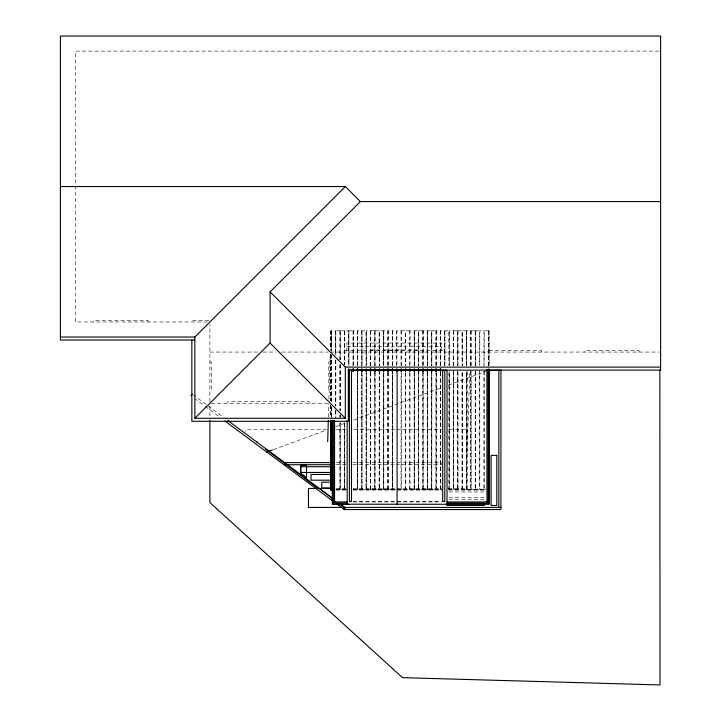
<?xml version="1.0" encoding="UTF-8"?>
<svg xmlns="http://www.w3.org/2000/svg" width="721" height="721" viewBox="0 0 721 721"><rect width="100%" height="100%" fill="white"/><g stroke="black" fill="none" stroke-linecap="round" stroke-linejoin="round"><path stroke-width="0.54" stroke-dasharray="3.6 2.7" d="M328.406 417.108L328.794 403.652M328.929 399.164L330.236 354.308M466.172 477.762L469.84 370.315M273.412 449.625L326.144 430.194M335.644 426.697L346.188 422.812M353.569 420.091L441.117 387.826M448.498 385.113L486.053 371.27M659.093 51.101L75.453 51.101L75.453 321.972L209.892 321.972M208.829 320.466L191.84 320.466L191.84 321.972M331.453 330.822L331.453 351.037L331.399 330.822L335.553 330.822L335.553 355.534M339.915 330.822L335.824 330.822L335.824 355.534M344.277 330.822L340.186 330.822L340.186 360.031M344.548 330.822L344.548 364.52L344.485 330.822L348.64 330.822L348.64 365.646M348.91 330.822L348.91 365.646L348.856 330.822L353.002 330.822M362.005 330.822L362.005 365.646L361.942 330.822L366.097 330.822L366.16 365.646L366.097 330.822M370.729 330.822L374.83 330.822L374.83 365.646M375.1 330.822L379.192 330.822L379.246 365.646L379.192 330.822M383.554 330.822L383.554 365.646L383.617 330.822L379.462 330.822L379.462 365.646M401.282 330.822L405.373 330.822L405.373 365.646M409.735 330.822L405.644 330.822L405.644 365.646M414.377 330.822L414.377 365.646L414.314 330.822L418.468 330.822L418.531 365.646M422.83 330.822L418.739 330.822L418.739 365.646M427.463 330.822L427.463 365.646L427.409 330.822L431.555 330.822L431.555 365.646M431.834 330.822L431.834 365.646L431.771 330.822L435.926 330.822M444.92 330.822L444.92 365.646L444.866 330.822L449.012 330.822L449.075 365.646L449.012 330.822M453.653 330.822L457.745 330.822L457.745 365.646M458.015 330.822L462.107 330.822L462.17 365.646L462.107 330.822M466.469 330.822L466.469 365.646L466.532 330.822L462.377 330.822L462.377 365.646M471.11 330.822L475.202 330.822L475.202 365.646M475.472 330.822L479.564 330.822L479.627 365.646M488.288 330.822L484.197 330.822L484.142 365.646M488.559 330.966L489.018 330.966L489.072 365.799L489.018 330.966M346.837 346.648L441.64 346.648M370.522 349.964L417.955 349.964L417.955 350.559M344.431 350.559L444.046 350.559L444.046 352.064M209.892 352.064L258.451 352.064M262.868 352.064L276.107 352.064M281.641 352.064L328.091 352.064M330.281 352.064L659.093 352.064M209.892 361.996L211.397 361.996L211.397 389.088L209.892 389.088M330.281 361.996L328.776 361.996L328.776 389.088L330.281 389.088M328.028 403.237L209.892 403.237L209.892 324.198M326.739 429.671L245.753 429.671L245.753 431.537M335.734 429.671L345.855 429.671M353.732 429.671L395.351 429.671M396.469 429.671L441.459 429.671M449.336 429.671L467.334 429.671M336.076 462.612L346.152 462.612M352.866 462.612L441.279 462.612L441.279 464.721L396.514 464.721M336.076 464.721L346.152 464.721M352.866 464.721L395.387 464.721M336.157 488.478L346.251 488.478M352.975 488.478L441.549 488.478M448.273 488.478L467.334 488.478L467.334 371.414M335.824 489.217L339.915 489.217M344.277 489.217L340.186 489.217L340.186 422.939M353.281 489.217L357.373 489.217L357.427 372.387M362.005 489.217L362.005 372.387L361.942 489.217L366.097 489.217L366.16 372.387L366.097 489.217M370.729 489.217L374.83 489.217L374.83 372.387M375.1 489.217L379.192 489.217L379.246 372.387L379.192 489.217M383.554 489.217L383.554 372.387L383.617 489.217L379.462 489.217L379.399 372.387M388.186 489.217L392.278 489.217L392.278 372.387M395.622 489.217L392.557 489.217L392.557 372.387M396.92 489.217L401.011 489.217L401.074 372.387M414.377 489.217L414.377 372.387L414.314 489.217L418.468 489.217L418.468 372.387M422.83 489.217L418.739 489.217L418.739 372.387M427.192 489.217L423.101 489.217L423.101 372.387M427.463 489.217L427.463 372.387L427.409 489.217L431.555 489.217L431.618 372.387M431.834 489.217L431.834 372.387L431.771 489.217L435.926 489.217L435.98 372.387M462.107 489.217L462.107 371.261L462.17 489.217L458.015 489.217L457.952 371.261M466.469 489.217L466.469 371.261L466.532 489.217L462.377 489.217L462.377 371.261M475.472 489.217L479.564 489.217L479.627 371.261M484.197 489.217L486.242 489.217M336.292 489.433L346.404 489.37M353.146 489.433L441.892 489.433M448.633 489.37L485.702 489.37M336.292 489.883L346.404 489.883M353.146 489.883L441.892 489.883M448.633 489.883L485.702 489.883M336.292 489.947L346.404 489.947M353.146 489.947L441.892 489.947M448.633 489.947L485.702 489.947M449.039 491.956L485.738 491.956M449.039 497.679L485.738 497.679M449.03 499.707L484.467 499.707M353.065 501.501L441.549 501.501M353.065 501.951L441.549 501.951M193.039 394.693L223.483 417.306M194.463 398.38L204.313 405.698M205.206 406.365L219.535 416.999M639.076 352.064L639.076 350.559L584.902 350.559L584.902 352.064M541.561 352.064L541.561 350.559L487.387 350.559L487.387 352.064M488.505 330.966L488.559 365.799M488.351 330.822L488.288 365.646M484.142 371.261L484.142 489.217M483.926 365.646L483.989 330.822L479.835 330.822L479.835 365.646M483.989 371.261L483.989 489.217L479.835 489.217L479.771 371.261M475.409 330.822L475.472 365.646M475.409 371.261L475.409 489.217M475.256 330.822L475.256 365.646M475.256 371.261L475.256 489.217M475.202 371.261L475.202 489.217L471.11 489.217L471.11 371.261M471.047 330.822L471.047 365.646M470.894 330.822L470.894 365.646M470.894 371.261L470.894 489.217M470.84 365.646L470.84 330.822L466.739 330.822L466.739 365.646M470.84 371.261L470.84 489.217L466.739 489.217L466.685 371.261M457.952 330.822L458.015 365.646M457.808 330.822L457.808 365.646M457.808 371.261L457.808 489.217M457.745 371.261L457.745 489.217L453.653 489.217L453.59 371.261M453.59 330.822L453.653 365.646M453.437 330.822L453.437 365.646M453.437 371.261L453.437 489.217M453.383 365.646L453.383 330.822L449.282 330.822L449.228 365.646M453.383 371.261L453.383 489.217L449.282 489.217L449.282 371.261M444.713 365.646L444.65 330.822L440.558 330.822L440.558 365.646M441.64 350.559L441.64 343.043L346.837 343.043L346.837 350.559M440.558 372.387L440.558 489.217M440.495 330.822L440.495 365.646M440.495 372.387L440.495 489.217M440.351 365.646L440.288 330.822L436.196 330.822L436.196 365.646M440.288 372.387L440.288 489.217L436.196 489.217L436.196 372.387M436.133 330.822L436.133 365.646M436.133 372.387L436.133 489.217M435.98 330.822L435.926 365.646M427.256 365.646L427.192 330.822L423.101 330.822L423.101 365.646M427.192 372.387L427.256 489.217M423.038 330.822L423.038 365.646M423.038 372.387L423.038 489.217M422.894 330.822L422.83 365.646M422.83 372.387L422.894 489.217M418.676 330.822L418.676 365.646M418.676 372.387L418.676 489.217M416.45 349.964L416.45 350.559M414.16 365.646L414.106 330.822L410.006 330.822L409.952 365.646M414.16 372.387L414.106 489.217L410.006 489.217L409.952 372.387M409.798 330.822L409.798 365.646M409.798 372.387L409.735 489.217L405.644 489.217L405.644 372.387M405.436 372.387L405.373 489.217L401.282 489.217L401.282 372.387M401.218 330.822L401.218 365.646M401.074 365.646L401.074 330.822L396.92 330.822L396.92 365.646M396.649 365.646L396.649 330.822L392.557 330.822L392.494 365.646M395.748 349.964L395.748 350.559M394.243 349.964L394.243 350.559M392.738 349.964L392.738 350.559M392.341 330.822L392.341 365.646M392.341 372.387L392.341 489.217M392.278 365.646L392.278 330.822L388.186 330.822L388.186 365.646M388.186 372.387L388.132 489.217M387.979 330.822L387.979 365.646M387.979 372.387L387.979 489.217M387.916 365.646L387.916 330.822L383.824 330.822L383.761 365.646M387.916 372.387L387.916 489.217L383.824 489.217L383.824 372.387M375.037 330.822L375.037 365.646M375.1 372.387L375.037 489.217M374.884 330.822L374.884 365.646M374.884 372.387L374.884 489.217M372.027 349.964L372.027 350.559M370.675 330.822L370.729 365.646M370.675 372.387L370.675 489.217M370.522 330.822L370.522 365.646M370.522 372.387L370.522 489.217M370.459 365.646L370.459 330.822L366.367 330.822L366.313 365.646M370.459 372.387L370.459 489.217L366.367 489.217L366.367 372.387M361.798 365.646L361.735 330.822L357.643 330.822L357.643 365.646M361.735 372.387L361.798 489.217L357.643 489.217L357.643 372.387M357.58 330.822L357.58 365.646M357.58 372.387L357.58 489.217M357.373 365.646L357.373 330.822L353.281 330.822L353.281 365.646M353.218 330.822L353.218 365.646M353.065 330.822L353.002 365.646M344.341 330.822L344.341 364.52M344.277 422.939L344.341 489.217M340.186 364.52L340.186 410.582M340.186 415.08L340.186 417.324M340.123 330.822L340.123 360.031M340.123 364.52L340.123 410.582M340.123 415.08L340.123 417.324M340.123 422.939L340.123 489.217M339.97 330.822L339.915 360.031M339.915 364.52L339.97 410.582M339.97 415.08L339.97 417.324M339.915 422.939L339.97 489.217M335.824 360.031L335.824 406.085M335.824 410.582L335.824 417.324M335.761 330.822L335.761 355.534M335.761 360.031L335.761 406.085M335.761 410.582L335.761 417.324M335.553 360.031L335.607 406.085M335.553 410.582L335.553 417.324M331.182 350.073L331.245 330.966L330.732 330.966L330.732 350.073M331.182 354.561L331.182 400.624M331.182 406.238L331.245 417.477M330.732 354.561L330.732 400.624M330.732 405.112L330.732 417.477M330.678 330.966L330.678 350.073M330.678 354.561L330.678 400.624M330.678 405.112L330.678 417.477M330.281 354.29L330.281 401.011M309.219 403.237L309.219 401.732L227.953 401.732L227.953 403.237M209.892 406.022L209.892 417.035M148.066 321.972L148.066 320.466L93.892 320.466L93.892 321.972M449.075 489.217L449.075 371.261L449.012 489.217M344.548 489.217L344.548 422.939L344.485 489.217M331.453 401.597L331.453 355.534L331.399 401.597M331.453 417.324L331.453 406.085L331.399 417.324"/><path stroke-width="1.08" d="M397.1 504.204L397.1 370.297L437.169 370.125L357.03 370.279M327.685 441.775L328.307 420.469M190.885 395.721L192.137 394.036M224.907 420.992L266.995 452.247L268.284 450.508L333.183 498.707M60.402 337.022L194.85 337.022L345.332 186.532L360.383 201.583L660.598 201.583M270.087 291.879L345.332 367.115L345.332 418.279L270.087 343.043L270.087 291.879L360.383 201.583M194.85 337.022L194.85 418.279L270.087 343.043M269.194 451.184L272.358 450.012M332.904 503.609L332.904 501.501L335.004 501.501M486.486 501.501L488.595 501.501M60.402 186.532L345.332 186.532M194.85 340.033L60.402 340.033L60.402 36.05L660.598 36.05L660.598 370.125L348.342 370.125L348.342 421.289L191.84 421.289L191.84 340.033M345.332 367.115L660.598 367.115M348.261 370.279L447.029 370.279L447.029 504.195M488.703 370.306L500.933 370.179L500.933 509.54L344.259 509.54L337.049 504.195M194.85 418.279L345.332 418.279M331.606 462.612L284.597 462.612L284.597 464.721L331.606 464.721M330.678 466.739L300.639 466.739L300.639 472.453L330.678 472.453M330.678 474.472L311.03 474.472L311.03 480.195L330.678 480.195M330.678 482.205L321.773 482.205L321.773 487.928L330.678 487.928M316.077 488.468L308.453 488.468L308.453 507.413L341.727 507.413M331.678 488.478L318.105 488.478L265.409 449.039M330.678 489.433L332.922 489.37M332.922 489.883L330.678 489.883L330.678 420.839M330.678 489.947L332.922 489.947M332.904 501.951L347.459 501.951M447.146 501.951L488.595 501.951M332.904 503.159L347.459 503.159M447.146 503.159L488.595 503.159M349.036 504.358L332.3 504.358L332.3 420.334M343.953 507.422L500.933 507.431M340.411 504.078L345.485 507.845L344.232 509.531L344.259 507.431M227.953 420.631L268.248 450.553M267.031 452.202L332.561 500.87M319.34 488.478L332.525 498.635M339.555 504.042L343.07 506.746M256.883 441.82L257.091 442.117M659.85 369.999L660.021 684.95L402.516 677.659L209.892 502.555L209.892 420.334M498.824 370.179L498.824 507.431M489.198 369.395L489.198 504.303L347.171 504.195L347.171 420.92M489.072 489.883L489.072 369.17L489.018 489.37L488.559 489.37L488.505 369.17M489.072 491.956L489.072 497.679M488.595 369.314L488.595 503.609M488.144 369.386L488.144 501.51M486.936 369.386L486.936 501.51M484.467 503.519L484.467 505.421L446.822 505.421L446.822 503.519M444.803 370.279L444.803 501.501L442.694 501.501L442.694 370.279M440.558 369.017L440.558 371.261M440.495 369.017L440.495 371.261M440.288 369.017L440.351 371.261M436.196 369.017L436.196 371.261M436.133 369.017L436.133 371.261M435.98 369.017L435.926 371.261M431.618 369.017L431.555 371.261M427.256 369.017L427.192 371.261M423.101 369.017L423.101 371.261M423.038 369.017L423.038 371.261M422.894 369.017L422.83 371.261M418.739 369.017L418.739 371.261M418.676 369.017L418.676 371.261M418.531 369.017L418.468 371.261M414.106 369.017L414.106 371.261M410.006 369.017L409.952 371.261M409.798 369.017L409.735 371.261M405.59 369.017L405.644 371.261M405.373 369.017L405.436 371.261M401.218 369.017L401.282 371.261M401.074 369.017L401.011 371.261M396.92 369.017L396.856 371.261M396.649 369.017L396.703 371.261M392.494 369.017L392.557 371.261M392.341 369.017L392.341 371.261M392.278 369.017L392.278 371.261M388.186 369.017L388.132 371.261M387.979 369.017L387.979 371.261M387.916 369.017L387.916 371.261M383.824 369.017L383.761 371.261M379.399 369.017L379.462 371.261M375.1 369.017L375.037 371.261M374.884 369.017L374.884 371.261M374.83 369.017L374.83 371.261M370.729 369.017L370.675 371.261M370.522 369.017L370.522 371.261M370.459 369.017L370.459 371.261M366.313 369.017L366.367 371.261M361.735 369.017L361.798 371.261M357.643 369.017L357.643 371.261M357.58 369.017L357.58 371.261M357.373 369.017L357.427 371.261M353.281 369.017L353.281 371.261M353.218 369.017L353.218 371.261M353.065 369.017L353.002 371.261M351.497 370.279L351.497 501.501L349.397 501.501L349.397 370.279M348.64 369.017L348.703 371.261M334.553 420.316L334.553 501.51M333.354 420.316L333.354 501.51M331.245 420.839L331.182 489.37M330.732 420.839L330.732 489.37M496.805 455.357L491.091 455.357L491.091 505.484L496.805 505.484L496.805 455.357M306.515 465.378L300.792 465.378L300.792 473.228L306.515 477.482L306.515 465.378M431.834 371.261L431.834 369.017L431.771 371.261M427.463 371.261L427.463 369.017L427.409 371.261M414.377 371.261L414.377 369.017L414.314 371.261M383.617 371.261L383.617 369.017L383.554 371.261M379.246 371.261L379.246 369.017L379.192 371.261M366.16 371.261L366.16 369.017L366.097 371.261M362.005 371.261L362.005 369.017L361.942 371.261M348.91 371.261L348.91 369.017L348.856 371.261M331.453 489.217L331.453 420.694L331.399 489.217"/></g></svg>
